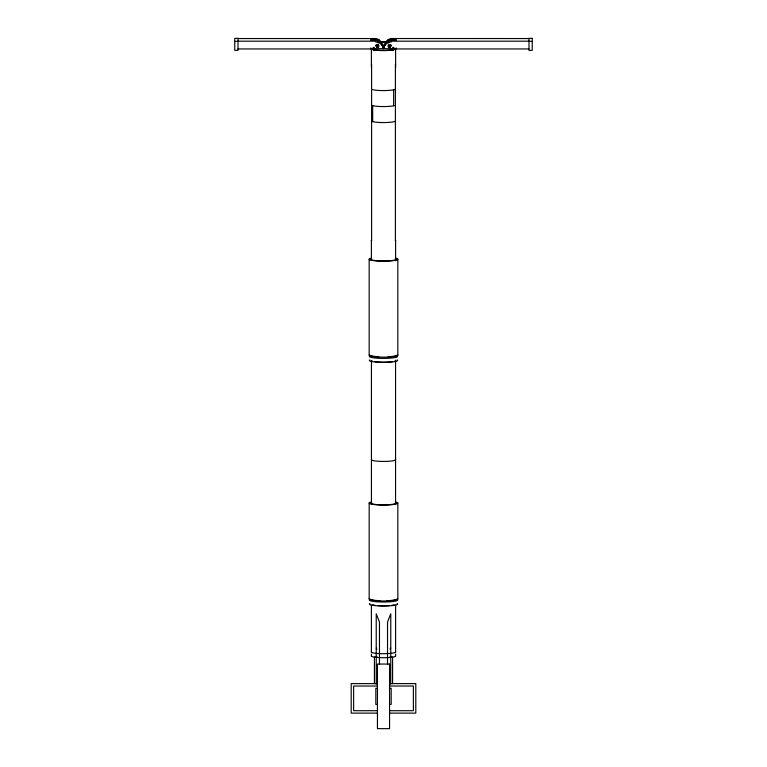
<?xml version="1.0" encoding="UTF-8"?>
<svg xmlns="http://www.w3.org/2000/svg" width="767" height="767" viewBox="0 0 767 767"><rect width="100%" height="100%" fill="white"/><g stroke="black" fill="none" stroke-linecap="round" stroke-linejoin="round"><path stroke-width="1.15" d="M395.599 260.751L395.609 240.589M396.184 48.685L383.673 48.685L384.718 45.665M383.883 45.943L384.162 44.841M378.534 45.023L378.361 45.33A1.035 0.767 0 0 1 377.738 45.771M385.59 42.022L388.102 39.74M385.59 44.438L388.102 42.338M238 38.551L375.523 38.551A8.936 8.907 -2.2 0 1 378.917 39.721M388.083 39.721A8.936 8.907 2.2 0 1 391.477 38.532L529 38.551M383.117 46.279A9.079 8.993 0 0 0 375.523 39.376L370.816 39.376L370.816 40.354L375.523 40.354A9.079 8.993 0 0 1 383.327 48.685L370.816 48.685M383.883 46.279A9.079 8.993 0 0 1 391.477 39.376L396.184 39.376L396.184 40.354L391.477 40.354A9.079 8.993 0 0 0 383.673 48.685M238 41.188L375.523 41.188L375.523 40.354M529 41.188L391.477 41.188L391.477 40.354M234.769 41.38L238 41.38M529 41.38L532.231 41.38M377.575 41.648L389.425 41.648M377.575 42.099L389.425 42.099M377.575 42.54L389.425 42.54M238 48.944L370.816 48.944L370.816 47.928M529 48.944L396.184 48.944L396.184 47.928M377.441 657.156L374.421 657.156L374.421 683.637M389.559 657.156L392.579 657.156L392.579 683.637M377.517 683.618L351.2 683.618L351.2 713.128L377.517 713.128M389.483 683.618L415.8 683.618L415.8 713.128L389.483 713.128M377.527 686.034L353.625 686.034L353.625 710.702L377.527 710.702M389.473 686.034L413.375 686.034L413.375 710.702L389.473 710.702M377.441 688.277L375.83 688.277L375.83 704.422L377.441 704.422M389.559 688.277L391.17 688.277L391.17 704.422L389.559 704.422M378.898 42.338L381.41 44.438M378.898 39.74L381.41 42.022M382.282 45.665L383.318 48.666M388.466 45.023L388.639 45.33A1.035 0.767 0 0 0 389.262 45.771M382.838 44.841L383.117 45.943M371.391 240.589L371.401 260.627M397.833 259.198L397.833 355.15M397.833 503.075L397.833 599.017M395.609 48.906L395.647 67.908M395.609 605.201L395.609 652.027M395.609 654.03L395.609 656.025M395.561 360.279L395.561 503.9M393.634 89.806L393.634 105.798M392.992 47.199L392.992 50.689M391.477 38.551L391.477 39.376M390.767 684.202L390.767 613.811L387.536 622.027L387.536 664.529M379.464 664.529L379.464 622.027L376.233 613.811L376.233 684.202M375.523 38.551L375.523 39.376M374.008 47.199L374.008 50.689M372.676 105.635L372.676 121.627M371.391 48.906L371.429 67.908M371.439 360.595L371.439 504.226M371.391 605.201L371.391 652.027M371.391 654.03L371.391 656.025M369.167 259.198L369.167 355.15M369.167 503.075L369.167 599.017M377.997 44.85A1.208 1.198 0 0 1 378.38 46.672A1.208 1.198 0 0 1 376.501 46.672A1.208 1.198 0 0 1 376.885 44.85M378.63 45.684A1.208 1.198 0 0 1 377.048 46.595A1.208 1.198 0 0 1 376.367 44.917A1.946 1.659 -14.3 0 0 376.597 45.358M390.192 44.889A1.208 1.198 0 0 1 390.47 46.701A1.208 1.198 0 0 1 388.62 46.71A1.208 1.198 0 0 1 388.946 44.879M390.604 44.86A1.208 1.198 0 0 1 389.972 46.595A1.208 1.198 0 0 1 388.361 45.656M378.514 45.531A1.208 1.198 0 0 1 376.233 44.869M390.748 44.783A1.208 1.198 0 0 1 388.457 45.493M388.399 42.818A8.936 7.9 -12.5 0 1 391.553 41.763M384.842 45.636A7.124 3.173 -37.8 0 1 385.235 45.042M385.216 45.061A7.181 3.854 -32.5 0 1 385.686 44.457M389.837 47.468A1.035 0.546 0 0 0 390.499 47.161L390.24 45.589L388.457 46.03A1.946 1.323 -10.1 0 0 388.725 47.171M389.281 47.468A1.035 0.546 0 0 1 388.648 47.199M390.47 45.397A1.035 0.767 0 0 1 389.847 45.78M390.681 44.908A1.946 1.659 14.3 0 1 390.403 45.358M390.115 44.889A1.208 1.198 0 0 1 390.499 46.71A1.208 1.198 0 0 1 388.629 46.682A1.208 1.198 0 0 1 389.003 44.889M395.398 89.202A12.109 1.687 0 0 1 383.5 90.573A12.109 1.687 0 0 1 371.602 89.202M393.394 47.938A12.109 1.687 0 0 1 391.669 50.152A12.109 1.687 0 0 1 375.657 50.191A12.109 1.687 0 0 1 373.366 47.985M392.282 48.216A10.096 1.409 0 0 1 383.625 50.315A10.096 1.409 0 0 1 374.593 48.244M395.398 105.194A12.109 1.687 0 0 1 383.5 106.565A12.109 1.687 0 0 1 371.602 105.194M395.398 121.186A12.109 1.687 0 0 1 383.5 122.557A12.109 1.687 0 0 1 371.602 121.186M371.602 120.553A12.109 1.687 0 0 1 371.679 120.505M395.398 64.994A12.109 1.687 0 0 0 395.398 64.37L395.398 240.905A12.109 1.687 0 0 0 395.398 240.272M371.602 64.994A12.109 1.687 0 0 1 371.602 64.37L371.602 240.905A12.109 1.687 0 0 1 371.602 240.272M375.447 41.763A8.936 7.9 12.5 0 1 378.601 42.818M381.765 45.042A7.124 3.173 37.8 0 1 382.158 45.636M381.314 44.457A7.181 3.854 32.5 0 1 381.784 45.061M378.352 47.199A1.035 0.546 0 0 1 377.719 47.468M377.163 47.468A1.035 0.546 0 0 1 376.501 47.161L376.818 45.56L378.543 46.03A1.946 1.323 10.1 0 1 378.275 47.171M377.153 45.78A1.035 0.767 0 0 1 376.53 45.397M377.997 44.889A1.208 1.198 0 0 1 378.38 46.71A1.208 1.198 0 0 1 376.501 46.71A1.208 1.198 0 0 1 376.885 44.889M395.149 360.902A12.109 1.687 0 0 1 394.679 361.084M392.253 361.602A12.109 1.687 0 0 1 374.938 361.631M372.369 361.104A12.109 1.687 0 0 1 371.851 360.902M395.379 459.395A12.109 1.687 0 0 1 383.452 461.418A12.109 1.687 0 0 1 371.64 459.385M396.05 355.533A14.132 1.965 0 0 1 383.5 358.4A14.132 1.965 0 0 1 370.95 355.533M397.085 359.896A14.132 1.965 0 0 1 383.5 362.398A14.132 1.965 0 0 1 369.915 359.896M397.277 354.603A14.333 1.994 0 0 1 383.5 357.144A14.333 1.994 0 0 1 369.723 354.603M395.494 258.105A14.333 1.994 0 0 1 392.915 260.703A14.333 1.994 0 0 1 374.085 260.703A14.333 1.994 0 0 1 371.506 258.105M396.002 355.466A12.713 1.774 0 0 1 388.179 356.789M378.821 356.789A12.713 1.774 0 0 1 370.998 355.466M395.321 258.546A12.713 1.774 0 0 1 383.5 260.972A12.713 1.774 0 0 1 371.679 258.546M396.635 599.334A14.132 1.965 0 0 1 383.5 602.028A14.132 1.965 0 0 1 370.365 599.334M397.085 603.514A14.132 1.965 0 0 1 383.5 606.026A14.132 1.965 0 0 1 369.915 603.514M394.257 604.827A12.109 1.687 0 0 1 392.062 605.249M389.061 605.556A12.109 1.687 0 0 1 377.939 605.556M374.938 605.249A12.109 1.687 0 0 1 372.743 604.827M397.277 598.471A14.333 1.994 0 0 1 383.5 601.012A14.333 1.994 0 0 1 369.723 598.471M395.494 501.982A14.333 1.994 0 0 1 392.915 504.571A14.333 1.994 0 0 1 374.085 504.571A14.333 1.994 0 0 1 371.506 501.982M396.002 599.343A12.713 1.774 0 0 1 386.999 600.724M380.001 600.724A12.713 1.774 0 0 1 370.998 599.343M395.321 502.423A12.713 1.774 0 0 1 383.5 504.839A12.713 1.774 0 0 1 371.679 502.423M376.894 649.218A12.598 12.119 -18.4 0 1 376.252 648.134M390.652 648.086A12.598 11.956 2.8 0 1 389.991 649.141M395.408 651.72A12.109 1.687 0 0 1 383.5 653.714A12.109 1.687 0 0 1 371.592 651.72M395.408 655.718A12.109 1.687 0 0 1 383.5 657.712A12.109 1.687 0 0 1 371.592 655.718M238 38.35L234.769 38.35L234.769 50.363L238 50.363L238 38.35M532.231 38.35L529 38.35L529 50.363L532.231 50.363L532.231 38.35M389.559 664.059L377.441 664.059L377.441 728.65L389.559 728.65L389.559 664.059"/></g></svg>
